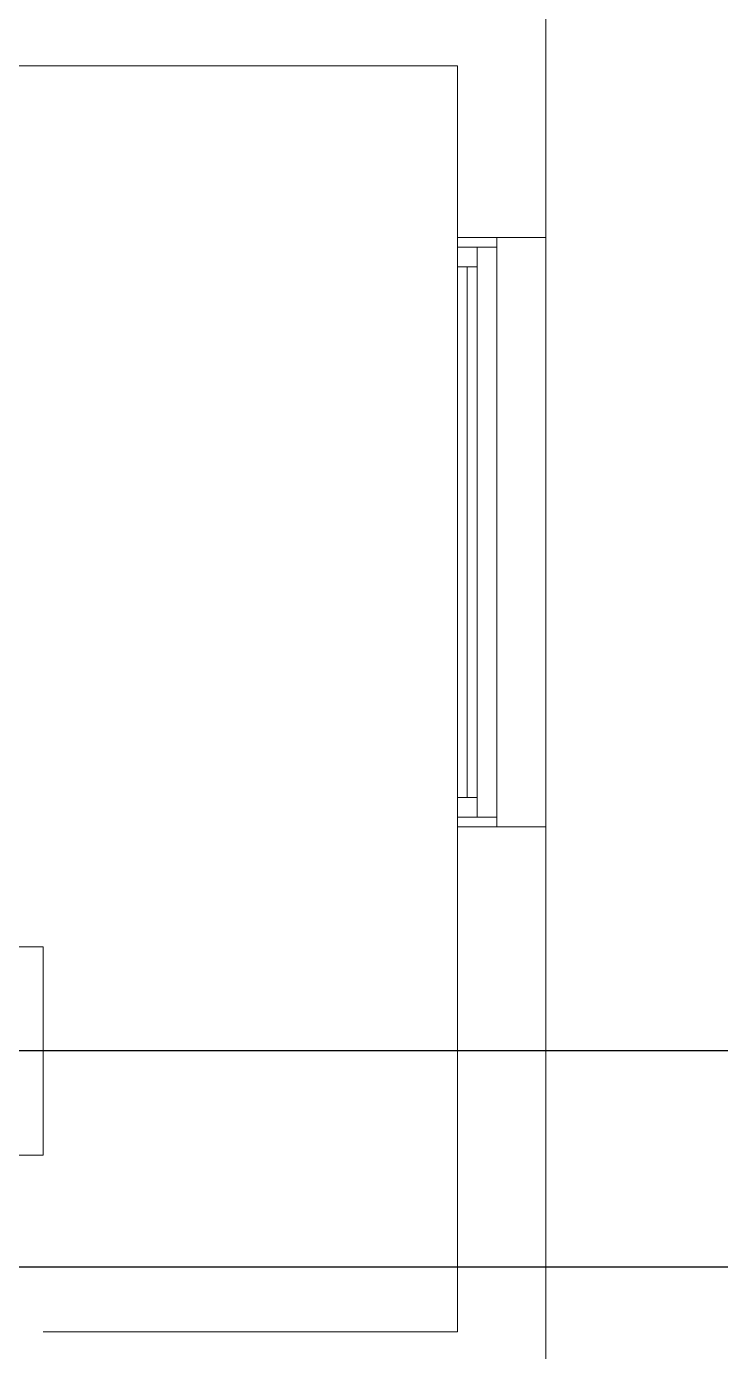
# Model space of a CAD drawing. Header units: metres. Extents: x -18745 to 220762, y -1579758 to -1356048.
# Drawn here: x 173936 to 175703, y -1426653 to -1423281 of the extents above; entities that cross this region are included whole.
import ezdxf

# ---------------------------------------------------------------- set-up
doc = ezdxf.new("R2010")
doc.units = ezdxf.units.M
doc.layers.get('0').update_dxf_attribs({"lineweight": 0})
for name, color, linetype, lineweight in [('A-100 - Copy$0$Aluminum', 8, 'Continuous', 0), ('A-100 - Copy$0$Proj', 8, 'Continuous', 0), ('A-100 - Copy$0$Structure', 8, 'Continuous', 9), ('A-100 - Copy$0$Walls', 8, 'Continuous', 0)]:
    doc.layers.add(name, color=color, linetype=linetype, lineweight=lineweight)
doc.layers.add('A-100 - Copy$0$axes', color=8, linetype='Continuous')

# ---------------------------------------------------------------- blocks, each defined once
blk = doc.blocks.new('A-100 - Copy')
at = {"layer": 'A-100 - Copy$0$Aluminum'}
for p, q in [((175033.3, -1423817.7, 0), (175033.3, -1425317.7, 0)), ((175133.3, -1423817.7, 0), (175133.3, -1425317.7, 0)), ((175133.3, -1423842.7, 0), (175033.3, -1423842.7, 0)), ((175083.3, -1423842.7, 0), (175083.3, -1425292.7, 0)), ((175083.3, -1423892.7, 0), (175033.3, -1423892.7, 0)), ((175058.3, -1425242.7, 0), (175058.3, -1423892.7, 0)), ((175083.3, -1425242.7, 0), (175033.3, -1425242.7, 0)), ((175133.3, -1425292.7, 0), (175033.3, -1425292.7, 0))]:
    blk.add_line(p, q, dxfattribs=at)
at = {"layer": 'A-100 - Copy$0$axes'}
for p, q in [((178940.3, -1425887.7, 2.4), (96042.2, -1425887.7, 2.4)), ((178940.3, -1426437.7, 2.4), (96049.7, -1426437.7, 2.4))]:
    blk.add_line(p, q, dxfattribs=at)
at = {"layer": 'A-100 - Copy$0$Proj'}
blk.add_line((175258.3, -1425317.7, 0), (175258.3, -1423817.7, 0), dxfattribs=at)
at = {"layer": 'A-100 - Copy$0$Structure', "elevation": 0}
blk.add_lwpolyline([(173448.3, -1426152.7), (173978.3, -1426152.7), (173978.3, -1425622.7), (173448.3, -1425622.7)], close=True, dxfattribs=at)
at = {"layer": 'A-100 - Copy$0$Walls'}
for p, q in [((175258.3, -1423817.7, 0), (175258.3, -1422917.7, 0)), ((168262.2, -1423380.6, 0), (175033.3, -1423380.6, 0)), ((175033.3, -1423817.7, 0), (175033.3, -1423380.6, 0)), ((175033.3, -1423817.7, 0), (175258.3, -1423817.7, 0)), ((175033.3, -1426602.7, 0), (175033.3, -1425317.7, 0)), ((175033.3, -1425317.7, 0), (175258.3, -1425317.7, 0)), ((175258.3, -1426802.7, 0), (175258.3, -1425317.7, 0)), ((175033.3, -1426602.7, 0), (173978.3, -1426602.7, 0))]:
    blk.add_line(p, q, dxfattribs=at)

msp = doc.modelspace()

# ---------------------------------------------------------------- block references
msp.add_blockref('A-100 - Copy', (0, 0))

doc.saveas('drawing.dxf')
